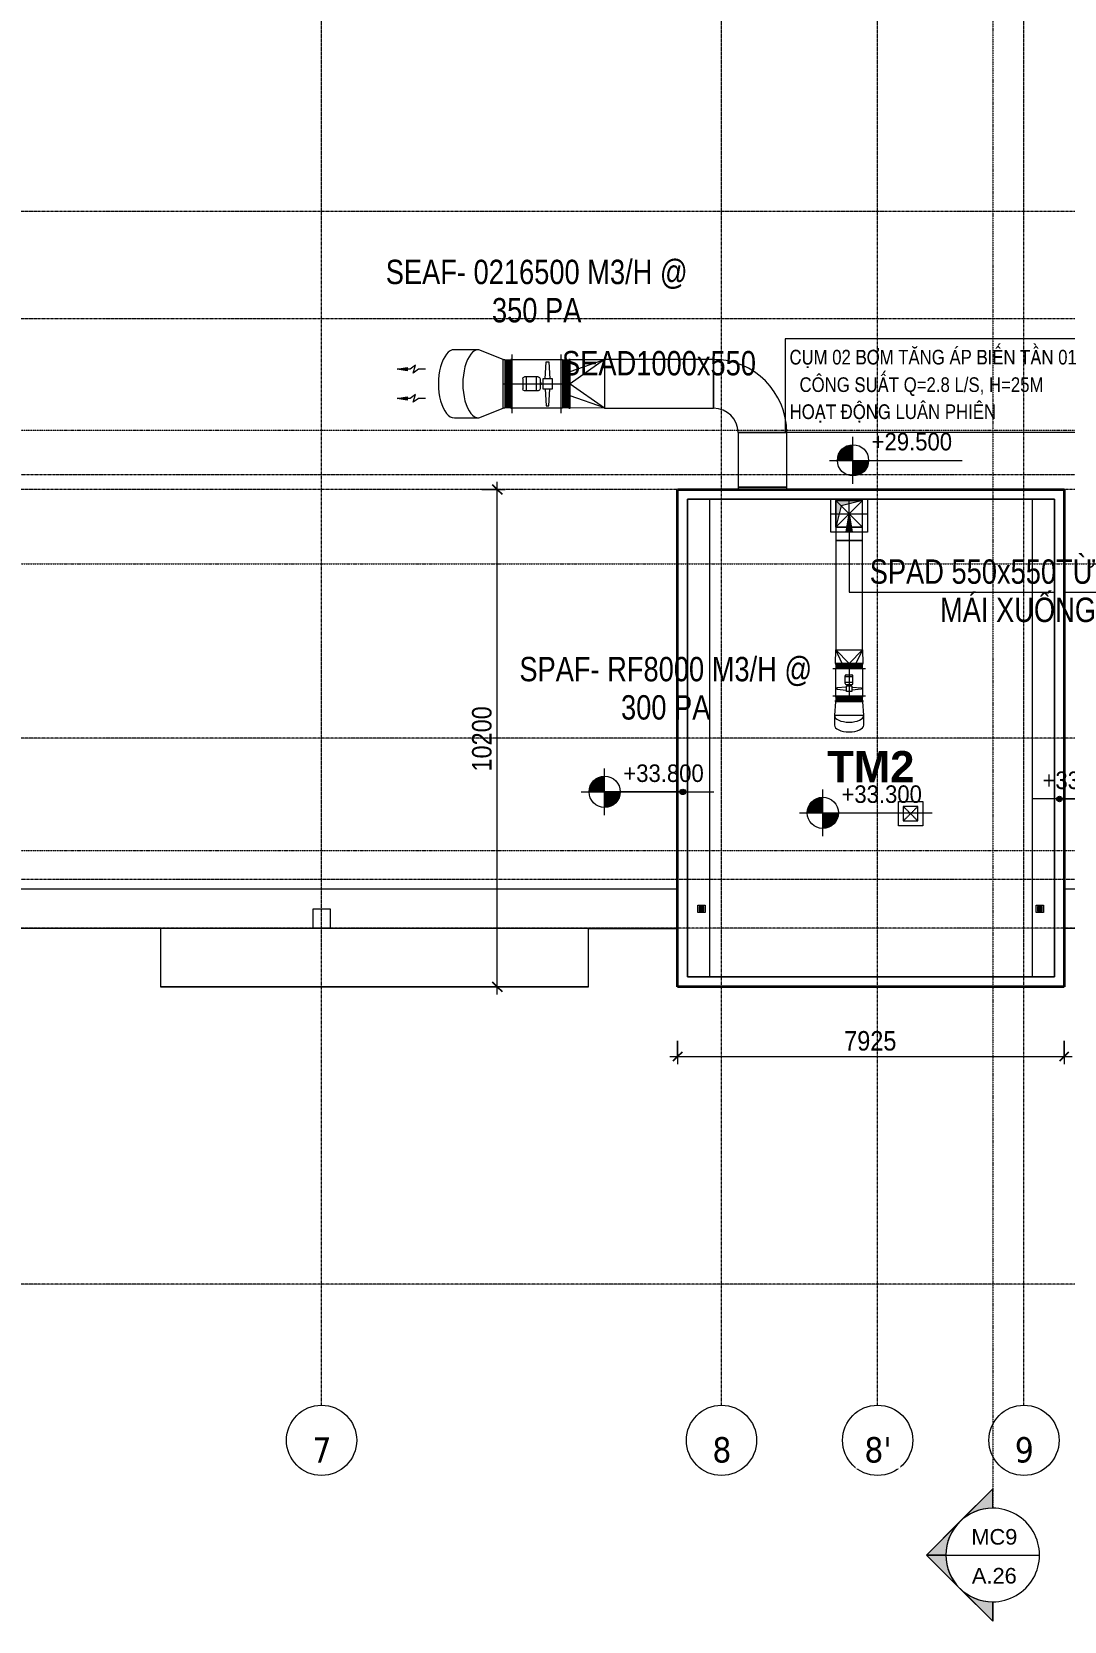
# Model space of a CAD drawing. Header units: millimetres. Extents: x 27447 to 239197, y -15958 to 82878.
# Drawn here: x 63212 to 84378, y 10322 to 42926 of the extents above; entities that cross this region are included whole.
import ezdxf

# ---------------------------------------------------------------- set-up
doc = ezdxf.new("R2010")
doc.units = ezdxf.units.MM
for name, pattern in [('Dash Dot 3_16_', [7.9375, 4.7625, -1.5875, 0, -1.5875]), ('Demolished', [7.14375, 4.7625, -2.38125]), ('Grid Line', [22.225, 12.7, -3.175, 3.175, -3.175]), ('IMPORT-CENTER', [2000, 1250, -250, 250, -250]), ('IMPORT-CENTER _3_', [10.16, 6.35, -1.27, 1.27, -1.27])]:
    doc.linetypes.add(name, pattern=pattern)
for name, color, linetype, lineweight in [('0-1', 7, 'Continuous', 5), ('A-ANNO-DIMS', 211, 'Continuous', 9), ('A-ANNO-DIMS-160', 211, 'Continuous', 9), ('A-DETL-DEMO', 6, 'Demolished', 9), ('A-DETL-MEDM', 33, 'Continuous', 18), ('A-DETL-WIDE', 214, 'Continuous', 35), ('A-FLOR', 192, 'Continuous', 9), ('A-FLOR-1', 7, 'Continuous', 9), ('A-WALL', 113, 'Continuous', 9), ('G-ANNO-DIMS', 111, 'Continuous', 9), ('G-ANNO-SYMB', 111, 'Continuous', 9), ('G-ANNO-SYMB-1', 111, 'Dash Dot 3_16_', 18), ('G-ANNO-TEXT-1', 7, 'Continuous', 9), ('G-IMPT', 8, 'Continuous', 9), ('G-IMPT-1', 8, 'IMPORT-CENTER _3_', 9), ('G-IMPT-2', 7, 'Continuous', 9), ('G-IMPT-3', 8, 'IMPORT-CENTER', 9), ('M-EQPM', 50, 'Continuous', 9), ('S-COLS-1', 7, 'Continuous', 9), ('S-GRID-1', 1, 'Grid Line', 9), ('S-GRID-IDEN', 1, 'Continuous', 9)]:
    doc.layers.add(name, color=color, linetype=linetype, lineweight=lineweight)
doc.styles.add('Arial', font='arial_0.ttf', dxfattribs={"width": 0.8, "height": 500})
doc.styles.add('Arial_2', font='arial_0.ttf', dxfattribs={"width": 0.9, "height": 360})
doc.styles.add('Arial_3', font='arial_0.ttf', dxfattribs={"height": 320})
doc.styles.add('Arial_B', font='arialbd_0.ttf', dxfattribs={"height": 640})
doc.styles.add('Tahoma_B', font='tahomabd_0.ttf', dxfattribs={"height": 520})
doc.styles.add('UTM Avo', font='UTM Avo.ttf', dxfattribs={"width": 0.9, "height": 400})
doc.styles.add('VNI-Helve-Condense', font='VHELVCN.TTF', dxfattribs={"height": 300})
doc.dimstyles.new('1_Dim_chi_tiet_2_5', dxfattribs={"dimscale": 304.8, "dimtxt": 399.720379, "dimasz": 0.629921, "dimexe": 0.524934, "dimexo": 0.0625, "dimgap": 0.052493, "dimtad": 1, "dimdec": 0, "dimrnd": 5, "dimzin": 0, "dimdsep": 46, "dimtxsty": 'UTM Avo', "dimblk1": 'OBLIQUE', "dimblk2": 'OBLIQUE', "dimsah": 1, "dimcen": 0.09, "dimdle": 0.524934, "dimazin": 0, "dimtfac": 1, "dimtdec": 4, "dimtix": 1, "dimtmove": 0, "dimatfit": 3, "dimfxl": 1.049869, "dimfxlon": 1, "dimtvp": 1, "dimtolj": 1, "dimtzin": 0, "dimarcsym": 2})

# ---------------------------------------------------------------- blocks, each defined once
blk = doc.blocks.new('NCV_TKTC_KET CAU_rvt-1-TKCS_MB TẦNG MÁI')
at = {"layer": 'A-FLOR-1'}
for p, q in [((76453, 25337), (44003, 25337)), ((116903, 25337), (84378, 25337)), ((44803, 24537), (76453, 24537)), ((84378, 24537), (116103, 24537))]:
    blk.add_line(p, q, dxfattribs=at)
at = {"layer": 'S-COLS-1'}
for p, q in [((68978, 24937), (69328, 24937)), ((68978, 24737), (68978, 24937)), ((69328, 24937), (69328, 24737)), ((68978, 24537), (68978, 24737)), ((69328, 24537), (68978, 24537)), ((68978, 24537), (68978, 24537)), ((69328, 24737), (69328, 24537)), ((69328, 24537), (69328, 24537))]:
    blk.add_line(p, q, dxfattribs=at)
blk = doc.blocks.new('THU NUOC - THU NUOC-1275255-TKCS_MB TẦNG MÁI')
at = {"layer": 'M-EQPM'}
for p, q in [((-66, -71), (-66, 79)), ((-66, 79), (84, 79)), ((59, 54), (-41, 54)), ((-41, 54), (-41, -46)), ((-23, 20), (41, 20)), ((41, 14), (-23, 14)), ((-23, 7), (1, 7)), ((1, 1), (-23, 1)), ((-11, 32), (28, 32)), ((28, 26), (-11, 26)), ((-1, 44), (19, 44)), ((19, 38), (-1, 38)), ((1, 7), (1, 1)), ((17, 1), (17, 7)), ((17, 7), (41, 7)), ((41, 1), (17, 1)), ((59, -46), (59, 54)), ((84, 79), (84, -71)), ((84, -71), (-66, -71)), ((-41, -46), (59, -46)), ((-23, -5), (41, -5)), ((41, -11), (-23, -11)), ((-11, -17), (28, -17)), ((28, -23), (-11, -23)), ((-1, -30), (19, -30)), ((19, -36), (-1, -36))]:
    blk.add_line(p, q, dxfattribs=at)
for centre, radius, start, end in [((9, 4), 45, 0, 180), ((9, 4), 45, 360, 180), ((9, 4), 45, 180, 0), ((9, 4), 45, 180, 360), ((-23, 17), 3, 90, 270), ((-23, 4), 3, 90, 270), ((-11, 29), 3, 90, 270), ((-1, 41), 3, 90, 270), ((19, 41), 3, 270, 90), ((28, 29), 3, 270, 90), ((41, 17), 3, 270, 90), ((41, 4), 3, 270, 90), ((-23, -8), 3, 90, 270), ((-11, -20), 3, 90, 270), ((-1, -33), 3, 90, 270), ((19, -33), 3, 270, 90), ((28, -20), 3, 270, 90), ((41, -8), 3, 270, 90)]:
    blk.add_arc(centre, radius, start, end, dxfattribs=at)
blk = doc.blocks.new('TKTC_XREF_260130_MB TUM MAI - TKTC_XREF_260130_MB TUM MAI_dwg_$H550x550-4167683-TKCS_MB TẦNG MÁI')
at = {"layer": 'G-IMPT'}
blk.add_hatch(color=256, dxfattribs=at).paths.add_polyline_path([(-275, -273), (-273, 275), (275, 275), (-165, 165), (-275, -273)])
for p, q in [((275, 275), (-275, 275)), ((-275, -273), (-273, 275)), ((-165, 165), (-275, -273)), ((-273, 275), (275, 275)), ((275, 275), (-165, 165)), ((-275, -273), (-275, -273))]:
    blk.add_line(p, q, dxfattribs=at)
at = {"layer": 'G-IMPT-1'}
for p, q in [((-275, 0), (275, 0)), ((0, -273), (0, 277))]:
    blk.add_line(p, q, dxfattribs=at)
blk = doc.blocks.new('TKTC_XREF_260130_MB TUM MAI - TKTC_XREF_260130_MB TUM MAI_dwg_A$Ced4233ca-4167688-TKCS_MB TẦNG MÁI')
blk.add_blockref('TKTC_XREF_260130_MB TUM MAI - TKTC_XREF_260130_MB TUM MAI_dwg_$H550x550-4167683-TKCS_MB TẦNG MÁI', (-47285, 15803))
blk = doc.blocks.new('TKTC_XREF_260130_MB TUM MAI - TKTC_XREF_260130_MB TUM MAI_dwg-4167669-TKCS_MB TẦNG MÁI')
at = {"layer": 'G-IMPT'}
blk.add_line((-126049, -837832), (-119424, -837832), dxfattribs=at)
at = {"layer": 'G-IMPT', "flags": 128}
blk.add_lwpolyline([(-158349, -836633), (-153699, -836633), (-153699, -837832), (-150224, -837832), (-150224, -836632), (-145499, -836632), (-145499, -837832), (-142024, -837832), (-142024, -836632), (-137299, -836632), (-137299, -837832), (-128524, -837832), (-128524, -836633), (-126699, -836633)], dxfattribs=at)
blk.add_blockref('TKTC_XREF_260130_MB TUM MAI - TKTC_XREF_260130_MB TUM MAI_dwg_A$Ced4233ca-4167688-TKCS_MB TẦNG MÁI', (-75899, -843934))
blk = doc.blocks.new('TKTC_XREF_260130_MB TUM MAI - TKTC_XREF_251221_MB TUM MAI-2041484-TKCS_MB TẦNG MÁI')
blk.add_blockref('TKTC_XREF_260130_MB TUM MAI - TKTC_XREF_260130_MB TUM MAI_dwg-4167669-TKCS_MB TẦNG MÁI', (169499, 843934))
blk = doc.blocks.new('TKTC_QUAT HUT KHOI_260130 - TKTC_QUAT HUT KHOI_260130_dwg_A$C93a11253-flat-1-4168559-TKCS_MB TẦNG MÁI')
at = {"layer": 'G-IMPT'}
for p, q in [((0, -694), (0, 706)), ((-600, 506), (600, 506)), ((500, 637), (-500, 637)), ((500, 612), (-500, 612)), ((500, 587), (-500, 587)), ((500, 562), (-500, 562)), ((-500, 506), (-500, -494)), ((500, -494), (500, 506)), ((-142, 37), (-142, -244)), ((-142, 0), (142, 0)), ((105, 75), (-105, 75)), ((-16, 104), (-16, 75)), ((16, 104), (16, 75)), ((142, 37), (142, -244)), ((-142, -206), (142, -206)), ((105, -281), (-105, -281)), ((-600, -494), (600, -494)), ((500, -551), (-500, -551)), ((500, -576), (-500, -576)), ((500, -601), (-500, -601)), ((500, -626), (-500, -626))]:
    blk.add_line(p, q, dxfattribs=at)
at = {"layer": 'G-IMPT', "flags": 128}
for points in [[(-500, 662), (-500, 693), (500, 693), (500, 662)], [(-500, 537), (-500, 506), (500, 506), (500, 537)], [(-100, 328), (100, 328), (100, 128), (-100, 128)], [(-500, -526), (-500, -494), (500, -494), (500, -526)], [(-500, -651), (-500, -682), (500, -682), (500, -651)]]:
    blk.add_lwpolyline(points, close=True, dxfattribs=at)
for points in [[(-100, 178), (-450, 203), (-450, 253), (-100, 278)], [(100, 178), (450, 203), (450, 253), (100, 278)]]:
    blk.add_lwpolyline(points, dxfattribs=at)
at = {"layer": 'G-IMPT'}
for centre, start, end in [((-105, 37), 90, 180), ((105, 37), 360, 90), ((-105, -244), 180, 270), ((105, -244), 270, 0)]:
    blk.add_arc(centre, 37.5, start, end, dxfattribs=at)
blk = doc.blocks.new('TKTC_QUAT HUT KHOI_260130 - TKTC_QUAT HUT KHOI_260130_dwg_M-FLOW-ARROW-4168562-TKCS_MB TẦNG MÁI')
at = {"layer": 'G-IMPT'}
blk.add_hatch(color=256, dxfattribs=at).paths.add_polyline_path([(70904, 35376), (70704, 35409), (70904, 35442)])
for p, q in [((70704, 35409), (70904, 35442)), ((70904, 35376), (70704, 35409)), ((70904, 35442), (70904, 35376))]:
    blk.add_line(p, q, dxfattribs=at)
at = {"layer": 'G-IMPT', "flags": 128}
blk.add_lwpolyline([(71281, 35409), (71137, 35409), (71031, 35329), (71077, 35489), (70971, 35409), (70704, 35409)], dxfattribs=at)
blk = doc.blocks.new('TKTC_QUAT HUT KHOI_260130 - TKTC_QUAT HUT KHOI_260130_dwg_M-FLOW-ARROW-4168563-TKCS_MB TẦNG MÁI')
at = {"layer": 'G-IMPT'}
blk.add_hatch(color=256, dxfattribs=at).paths.add_polyline_path([(70904, 35976), (70704, 36009), (70904, 36042)])
for p, q in [((70704, 36009), (70904, 36042)), ((70904, 35976), (70704, 36009)), ((70904, 36042), (70904, 35976))]:
    blk.add_line(p, q, dxfattribs=at)
at = {"layer": 'G-IMPT', "flags": 128}
blk.add_lwpolyline([(71281, 36009), (71137, 36009), (71031, 35929), (71077, 36089), (70971, 36009), (70704, 36009)], dxfattribs=at)
blk = doc.blocks.new('TKTC_QUAT HUT KHOI_260130 - TKTC_QUAT HUT KHOI_260130_dwg-4168555-TKCS_MB TẦNG MÁI')
at = {"layer": 'G-IMPT'}
blk.add_line((77690, 34709), (78690, 34709), dxfattribs=at)
at = {"layer": 'G-IMPT', "flags": 128}
for points in [[(71875, 35009), (72375, 35009), (72875, 35209), (72875, 36209), (72375, 36409), (71875, 36409)], [(77190, 36209), (74950, 36209), (74950, 35209), (77190, 35209), (77190, 36209), (77190, 35209)], [(78690, 33589), (78690, 34709), (77690, 34709), (77690, 33589), (77690, 33540)], [(78690, 33540), (78690, 33589), (77690, 33589), (78690, 33589)], [(65852, 24541), (65852, 23341), (74627, 23341), (74627, 24540), (76452, 24540)]]:
    blk.add_lwpolyline(points, dxfattribs=at)
blk.add_lwpolyline([(74950, 36209), (74950, 35216), (74250, 35209), (74250, 36209)], close=True, dxfattribs=at)
at = {"layer": 'G-IMPT'}
for radius in [1500, 500]:
    blk.add_arc((77190, 34709), radius, 0, 90, dxfattribs=at)
for centre in [(71875, 35709), (72375, 35709)]:
    blk.add_ellipse(centre, major_axis=(0, 700), ratio=0.467548, start_param=0, end_param=3.141593, dxfattribs=at)
at = {"layer": 'M-EQPM', "flags": 128}
blk.add_lwpolyline([(74250, 35959), (74950, 36209), (74250, 35709), (74950, 35216), (74250, 35459)], dxfattribs=at)
at = {"extrusion": (0, 0, -1), "zscale": -1, "rotation": 90.00000000000001}
blk.add_blockref('TKTC_QUAT HUT KHOI_260130 - TKTC_QUAT HUT KHOI_260130_dwg_A$C93a11253-flat-1-4168559-TKCS_MB TẦNG MÁI', (-73557, 35709), dxfattribs=at)
for name in ['TKTC_QUAT HUT KHOI_260130 - TKTC_QUAT HUT KHOI_260130_dwg_M-FLOW-ARROW-4168563-TKCS_MB TẦNG MÁI', 'TKTC_QUAT HUT KHOI_260130 - TKTC_QUAT HUT KHOI_260130_dwg_M-FLOW-ARROW-4168562-TKCS_MB TẦNG MÁI']:
    blk.add_blockref(name, (0, 0))
at = {"layer": 'G-IMPT-2', "char_height": 500, "attachment_point": 2, "line_spacing_factor": 0.941778, "style": 'Arial'}
for s, insert, width in [('SEAF- 0216500 M3/H @ 350 PA', (73562, 38254), 6758.14), ('SEAD1000x550', (76070, 36382), 2901.59)]:
    blk.add_mtext(s, dxfattribs=dict(at, insert=insert, width=width))
blk = doc.blocks.new('TKTC_QUAT HUT KHOI_260130 - TKTC_QUAT HUT KHOI_260130-2046036-TKCS_MB TẦNG MÁI')
blk.add_blockref('TKTC_QUAT HUT KHOI_260130 - TKTC_QUAT HUT KHOI_260130_dwg-4168555-TKCS_MB TẦNG MÁI', (-33652, -17239))
blk = doc.blocks.new('TKTC_BON NUOC MAI_260130 - TKTC_BON NUOC MAI_260130_dwg-3426650-TKCS_MB TẦNG MÁI')
at = {"layer": 'G-IMPT', "flags": 128}
blk.add_lwpolyline([(-124495, -826458), (-118073, -826458), (-118073, -824540), (-124495, -824540)], close=True, dxfattribs=at)
blk.add_lwpolyline([(-137299, -836634), (-137299, -837832), (-128524, -837832), (-128524, -836634)], dxfattribs=at)
at = {"layer": 'G-IMPT-2', "char_height": 300, "attachment_point": 1, "line_spacing_factor": 1.081022, "style": 'VNI-Helve-Condense'}
for s, insert, width, rotation in [('CUÏM 02 BÔM TAÊNG AÙP BIEÁN TAÀN 01', (-124405, -824769), 7495.73, 359.9987), ('COÂNG SUAÁT Q=2.8 L/S, H=25M', (-124200, -825333), 6220.74, 0.0013), ('HOAÏT ÑOÄNG LUAÂN PHIEÂN', (-124402, -825888), 5175.17, 0.0013)]:
    blk.add_mtext(s, dxfattribs=dict(at, insert=insert, width=width, rotation=rotation))
blk = doc.blocks.new('TKTC_BON NUOC MAI_260130 - TKTC_BON NUOC MAI_260130-2047084-TKCS_MB TẦNG MÁI')
blk.add_blockref('TKTC_BON NUOC MAI_260130 - TKTC_BON NUOC MAI_260130_dwg-3426650-TKCS_MB TẦNG MÁI', (169499, 843934))
blk = doc.blocks.new('TKTC_QUAT HUT KHOI MAI_251221 - TKTC_QUAT HUT KHOI MAI_260130_dwg_$H550x550-3978452-TKCS_MB TẦNG MÁI')
at = {"layer": 'G-IMPT'}
blk.add_hatch(color=256, dxfattribs=at).paths.add_polyline_path([(-275, -275), (-275, 275), (275, 275), (-165, 165)])
for p, q in [((-275, -275), (-275, 275)), ((-275, 275), (275, 275)), ((-165, 165), (-275, -275)), ((275, 275), (-165, 165))]:
    blk.add_line(p, q, dxfattribs=at)
at = {"layer": 'G-IMPT', "flags": 128}
blk.add_lwpolyline([(-275, -275), (275, -275), (275, 275), (-275, 275)], close=True, dxfattribs=at)
at = {"layer": 'G-IMPT-3'}
for p, q in [((-385, 0), (385, 0)), ((0, -385), (0, 298))]:
    blk.add_line(p, q, dxfattribs=at)
blk = doc.blocks.new('TKTC_QUAT HUT KHOI MAI_251221 - TKTC_QUAT HUT KHOI MAI_260130_dwg_A$C93a11253-flat-1-3978453-TKCS_MB TẦNG MÁI')
at = {"layer": 'G-IMPT'}
for p, q in [((500, 637), (-500, 637)), ((500, 612), (-500, 612)), ((500, 587), (-500, 587)), ((0, -694), (0, 706)), ((-600, 506), (600, 506)), ((500, 562), (-500, 562)), ((-500, 506), (-500, -494)), ((-142, 37), (-142, -244)), ((-142, 0), (142, 0)), ((105, 75), (-105, 75)), ((-16, 104), (-16, 75)), ((16, 104), (16, 75)), ((142, 37), (142, -244)), ((500, -494), (500, 506)), ((-600, -494), (600, -494)), ((500, -551), (-500, -551)), ((500, -576), (-500, -576)), ((-142, -206), (142, -206)), ((105, -281), (-105, -281)), ((500, -601), (-500, -601)), ((500, -626), (-500, -626))]:
    blk.add_line(p, q, dxfattribs=at)
at = {"layer": 'G-IMPT', "flags": 128}
for points in [[(-500, 662), (-500, 693), (500, 693), (500, 662)], [(-500, 537), (-500, 506), (500, 506), (500, 537)], [(-100, 328), (100, 328), (100, 128), (-100, 128)], [(-500, -526), (-500, -494), (500, -494), (500, -526)], [(-500, -651), (-500, -682), (500, -682), (500, -651)]]:
    blk.add_lwpolyline(points, close=True, dxfattribs=at)
for points in [[(-100, 178), (-450, 203), (-450, 253), (-100, 278)], [(100, 178), (450, 203), (450, 253), (100, 278)]]:
    blk.add_lwpolyline(points, dxfattribs=at)
at = {"layer": 'G-IMPT'}
for centre, start, end in [((-105, 37), 90, 180), ((105, 37), 360, 90), ((-105, -244), 180, 270), ((105, -244), 270, 0)]:
    blk.add_arc(centre, 37.5, start, end, dxfattribs=at)
blk = doc.blocks.new('TKTC_QUAT HUT KHOI MAI_251221 - TKTC_QUAT HUT KHOI MAI_260130_dwg-3978451-TKCS_MB TẦNG MÁI')
at = {"layer": 'G-IMPT'}
blk.add_hatch(color=256, dxfattribs=at).paths.add_polyline_path([(79989, -77335), (80051, -76960), (80114, -77335)])
for p, q in [((79989, -77335), (80051, -76960)), ((80051, -76960), (80114, -77335)), ((80114, -77335), (79989, -77335)), ((84461, -78568), (85113, -78568)), ((80351, -81294), (80351, -81094))]:
    blk.add_line(p, q, dxfattribs=at)
at = {"layer": 'G-IMPT', "flags": 128}
for points in [[(79776, -77510), (79776, -79750), (80326, -79750), (80326, -77510), (80326, -76685), (79776, -76685), (79776, -77510), (80326, -77510)], [(79776, -79750), (80326, -79750), (80331, -80030), (79771, -80030)]]:
    blk.add_lwpolyline(points, close=True, dxfattribs=at)
for points in [[(80051, -76960), (80051, -78568), (84261, -78568)], [(79751, -81094), (80351, -81094), (80331, -80814), (79771, -80814), (79751, -81094), (79751, -81294)]]:
    blk.add_lwpolyline(points, dxfattribs=at)
at = {"layer": 'G-IMPT'}
for centre in [(80051, -81094), (80051, -81294)]:
    blk.add_ellipse(centre, major_axis=(300, 0), ratio=0.4696, start_param=3.141593, end_param=6.283185, dxfattribs=at)
at = {"layer": 'M-EQPM', "flags": 128}
for points in [[(80326, -76685), (79776, -77235), (80326, -77235), (79776, -76685)], [(79911, -80030), (79776, -79750), (80051, -80030), (80326, -79750), (80191, -80030)]]:
    blk.add_lwpolyline(points, dxfattribs=at)
blk.add_blockref('TKTC_QUAT HUT KHOI MAI_251221 - TKTC_QUAT HUT KHOI MAI_260130_dwg_$H550x550-3978452-TKCS_MB TẦNG MÁI', (80051, -76960))
at = {"xscale": 0.5599999999999999, "yscale": 0.5599999999999999, "zscale": 0.5599999999999999, "rotation": 179.9999757462156}
blk.add_blockref('TKTC_QUAT HUT KHOI MAI_251221 - TKTC_QUAT HUT KHOI MAI_260130_dwg_A$C93a11253-flat-1-3978453-TKCS_MB TẦNG MÁI', (80051, -80419), dxfattribs=at)
at = {"layer": 'G-IMPT-2', "char_height": 500, "line_spacing_factor": 0.941778, "style": 'Arial'}
for s, insert, width, attachment_point in [('SPAD 550x550T\\fArial|b0|i0|c254|p34|;\\W.8;Ừ MÁI XUỐNG', (85113, -77895), 4933.93, 3), ('SPAF- RF8000 M3/H @ 300 PA', (76292, -79896), 6390.85, 2)]:
    blk.add_mtext(s, dxfattribs=dict(at, insert=insert, width=width, attachment_point=attachment_point))
blk = doc.blocks.new('TKTC_QUAT HUT KHOI MAI_251221 - TKTC_QUAT HUT KHOI MAI_251221-2049032-TKCS_MB TẦNG MÁI')
blk.add_blockref('TKTC_QUAT HUT KHOI MAI_251221 - TKTC_QUAT HUT KHOI MAI_260130_dwg-3978451-TKCS_MB TẦNG MÁI', (-79776, 76685))
blk = doc.blocks.new('Grid - M_Grid Head - Circle-353313-TKCS_MB TẦNG MÁI')
at = {"layer": 'S-GRID-IDEN'}
blk.add_circle((0, 0), 4.5, dxfattribs=at)
blk = doc.blocks.new('Spot Elevations - M_Spot Elevation - Target Filled-350595-TKCS_MB TẦNG MÁI')
at = {"layer": 'G-ANNO-DIMS'}
h = blk.add_hatch(color=256, dxfattribs=at)
edge = h.paths.add_edge_path()
edge.add_line((0, 0), (-2, 0))
edge.add_arc((0, 0), 2, 90, 180, ccw=False)
edge.add_line((0, 2), (0, 0))
h = blk.add_hatch(color=256, dxfattribs=at)
edge = h.paths.add_edge_path()
edge.add_line((0, 0), (2, 0))
edge.add_arc((0, 0), 2, 270, 360, ccw=False)
edge.add_line((0, -2), (0, 0))
for p, q in [((0, -3), (0, 3)), ((-3, 0), (14, 0))]:
    blk.add_line(p, q, dxfattribs=at)
blk.add_circle((0, 0), 2, dxfattribs=at)
blk = doc.blocks.new('Section - M_Section Head - Filled-352373-TKCS_MB TẦNG MÁI')
at = {"layer": 'G-ANNO-SYMB'}
h = blk.add_hatch(color=256, dxfattribs=at)
edge = h.paths.add_edge_path()
edge.add_line((-6, 8.49), (-6, 6))
edge.add_arc((-6, 0), 6, 90, 135)
edge.add_line((-10.24, 4.24), (-6, 8.49))
h = blk.add_hatch(color=256, dxfattribs=at)
edge = h.paths.add_edge_path()
edge.add_line((-6, 8.49), (-1.76, 4.24))
edge.add_arc((-6, 0), 6, 45, 90)
edge.add_line((-6, 6), (-6, 8.49))
h = blk.add_hatch(color=256, dxfattribs=at)
edge = h.paths.add_edge_path()
edge.add_line((-14.49, 0), (-10.24, 4.24))
edge.add_arc((-6, 0), 6, 135, 180)
edge.add_line((-12, 0), (-14.49, 0))
h = blk.add_hatch(color=256, dxfattribs=at)
edge = h.paths.add_edge_path()
edge.add_line((2.49, 0), (0, 0))
edge.add_arc((-6, 0), 6, 360, 405)
edge.add_line((-1.76, 4.24), (2.49, 0))
for p, q in [((-6, 8.49), (-14.49, 0)), ((-6, 8.49), (-10.24, 4.24)), ((-6, 8.49), (2.49, 0)), ((-6, 6), (-6, 8.49)), ((-6, 8.49), (-6, 6)), ((-1.76, 4.24), (-6, 8.49)), ((-10.24, 4.24), (-14.49, 0)), ((2.49, 0), (-1.76, 4.24)), ((-14.49, 0), (-12, 0)), ((0, 0), (2.49, 0)), ((-12, 0), (-14.49, 0)), ((0, 0), (2.49, 0))]:
    blk.add_line(p, q, dxfattribs=at)
for start, end in [(360, 180), (135, 180), (90, 135), (45, 90), (360, 45), (180, 360)]:
    blk.add_arc((-6, 0), 6, start, end, dxfattribs=at)
blk = doc.blocks.new('DIMBLOCK40-TKCS_MB TẦNG MÁI')
at = {"layer": 'A-ANNO-DIMS-160'}
for p, q in [((76453, 22228), (76453, 21748)), ((76453, 21908), (76453, 22228)), ((84378, 22228), (84378, 21748)), ((84378, 21908), (84378, 22228)), ((76293, 21908), (84538, 21908))]:
    blk.add_line(p, q, dxfattribs=at)
at = {"layer": 'A-ANNO-DIMS-160', "lineweight": 25}
for p, q in [((76453, 21908), (76357, 21812)), ((76453, 21908), (76549, 22004)), ((84378, 21908), (84282, 21812)), ((84378, 21908), (84474, 22004))]:
    blk.add_line(p, q, dxfattribs=at)
at = {"layer": 'A-ANNO-DIMS-160', "color": 0, "insert": (79867, 22428), "char_height": 400, "width": 1314.64, "attachment_point": 1, "line_spacing_factor": 1.110334, "style": 'UTM Avo'}
blk.add_mtext('7925', dxfattribs=at)
blk = doc.blocks.new('_Oblique')
at = {"color": 0, "linetype": 'ByBlock', "lineweight": -2}
blk.add_line((-0.5, -0.5), (0.5, 0.5), dxfattribs=at)
blk = doc.blocks.new('DIMBLOCK41-TKCS_MB TẦNG MÁI')
at = {"layer": 'A-ANNO-DIMS-160', "lineweight": 25}
for p, q in [((72756, 33537), (72660, 33633)), ((72756, 33537), (72852, 33441)), ((72756, 23337), (72660, 23433)), ((72756, 23337), (72852, 23241))]:
    blk.add_line(p, q, dxfattribs=at)
at = {"layer": 'A-ANNO-DIMS-160'}
for p, q in [((72756, 23177), (72756, 33697)), ((72436, 33537), (72916, 33537)), ((72756, 33537), (72436, 33537)), ((73076, 23337), (72596, 23337)), ((72756, 23337), (73076, 23337))]:
    blk.add_line(p, q, dxfattribs=at)
at = {"layer": 'A-ANNO-DIMS-160', "color": 0, "insert": (72237, 27752), "char_height": 400, "width": 1643.29, "attachment_point": 1, "rotation": 90, "line_spacing_factor": 1.110334, "style": 'UTM Avo'}
blk.add_mtext('10200', dxfattribs=at)

msp = doc.modelspace()

# ---------------------------------------------------------------- hatches: boundary and pattern name
at = {"layer": 'G-ANNO-DIMS'}
h = msp.add_hatch(color=256, dxfattribs=at)
edge = h.paths.add_edge_path()
edge.add_arc((76559, 27333.5), 56, 0, 360)
h = msp.add_hatch(color=256, dxfattribs=at)
edge = h.paths.add_edge_path()
edge.add_arc((84280.8, 27188.8), 56, 0, 360)

# ---------------------------------------------------------------- linework, layer by layer
at = {"layer": 'A-DETL-DEMO'}
for p, q in [((81377.6, 26737.4), (81077.6, 27037.4)), ((81377.6, 27037.4), (81077.6, 26737.4))]:
    msp.add_line(p, q, dxfattribs=at)
at = {"layer": 'A-DETL-MEDM'}
for p, q in [((76652.6, 33336.9), (84177.6, 33336.9)), ((76652.6, 23537.4), (76652.6, 33336.9)), ((84177.6, 33336.9), (84177.6, 23537.4)), ((84177.6, 23537.4), (76652.6, 23537.4))]:
    msp.add_line(p, q, dxfattribs=at)
at = {"layer": 'A-DETL-WIDE'}
for p, q in [((76452.6, 33536.9), (84377.6, 33536.9)), ((76452.6, 23337.4), (76452.6, 33536.9)), ((84377.6, 33536.9), (84377.6, 23337.4)), ((84377.6, 23337.4), (76452.6, 23337.4))]:
    msp.add_line(p, q, dxfattribs=at)
at = {"layer": 'A-FLOR'}
for p, q in [((77102.6, 33336.9), (77102.6, 23537.4)), ((79692.5, 33313.8), (80242.5, 33313.8)), ((83727.6, 23537.4), (83727.6, 33336.9)), ((80242.5, 32763.8), (79692.5, 32763.8))]:
    msp.add_line(p, q, dxfattribs=at)
at = {"layer": 'A-WALL'}
for p, q in [((76452.6, 33536.9), (84377.6, 33536.9)), ((76452.6, 23337.4), (76452.6, 33536.9)), ((84177.6, 33336.9), (76652.6, 33336.9)), ((76652.6, 33336.9), (76652.6, 23537.4)), ((79592.5, 32663.8), (79592.5, 33336.9)), ((79692.5, 33336.9), (79692.5, 32763.8)), ((80242.5, 32763.8), (80242.5, 33336.9)), ((80342.5, 33336.9), (80342.5, 32663.8)), ((84177.6, 23537.4), (84177.6, 33336.9)), ((84377.6, 33536.9), (84377.6, 23337.4)), ((80342.5, 32663.8), (79592.5, 32663.8)), ((80977.6, 26637.4), (80977.6, 27137.4)), ((80977.6, 27137.4), (81477.6, 27137.4)), ((81477.6, 27137.4), (81477.6, 26637.4)), ((81077.6, 27037.4), (81077.6, 26737.4)), ((81377.6, 27037.4), (81077.6, 27037.4)), ((81077.6, 26737.4), (81377.6, 26737.4)), ((81377.6, 26737.4), (81377.6, 27037.4)), ((81477.6, 26637.4), (80977.6, 26637.4)), ((76652.6, 23537.4), (84177.6, 23537.4)), ((84377.6, 23337.4), (76452.6, 23337.4))]:
    msp.add_line(p, q, dxfattribs=at)
at = {"layer": 'G-ANNO-DIMS'}
for p, q in [((76559, 27333.5), (74956.6, 27333.5)), ((84280.8, 27188.8), (84689, 27188.8))]:
    msp.add_line(p, q, dxfattribs=at)
for centre in [(76559, 27333.5), (84280.8, 27188.8)]:
    msp.add_circle(centre, 56, dxfattribs=at)
at = {"layer": 'G-ANNO-SYMB'}
msp.add_line((81951.3, 11680), (83871.3, 11680), dxfattribs=at)
at = {"layer": 'G-ANNO-SYMB-1'}
for p, q in [((82911.3, 82496.5), (82911.3, 12640)), ((27827.8, 34751.5), (134582.2, 34751.5)), ((27827.8, 32011.5), (134582.2, 32011.5)), ((27827.8, 26135.3), (134582.2, 26135.3))]:
    msp.add_line(p, q, dxfattribs=at)
at = {"layer": 'S-GRID-1'}
for p, q in [((69152.6, 18752.8), (69152.6, 76561)), ((77352.6, 18752.8), (77352.6, 76561)), ((80552.6, 18752.8), (80552.6, 76561)), ((83552.6, 18752.8), (83552.6, 76561)), ((128199.4, 39236.9), (33991.1, 39236.9)), ((128199.4, 37036.9), (33991.1, 37036.9)), ((126167.4, 33836.9), (36023.1, 33836.9)), ((128199.4, 33536.9), (33991.1, 33536.9)), ((128199.4, 28436.9), (33991.1, 28436.9)), ((126167.4, 25536.9), (36023.1, 25536.9)), ((128199.4, 24536.9), (33991.1, 24536.9)), ((69152.6, 14752.8), (69152.6, 18752.8)), ((77352.6, 14752.8), (77352.6, 18752.8)), ((80552.6, 14752.8), (80552.6, 18752.8)), ((83552.6, 14752.8), (83552.6, 18752.8)), ((128199.4, 17236.9), (33991.1, 17236.9))]:
    msp.add_line(p, q, dxfattribs=at)

# ---------------------------------------------------------------- block references
at = {"layer": '0-1'}
msp.add_blockref('NCV_TKTC_KET CAU_rvt-1-TKCS_MB TẦNG MÁI', (0, 0), dxfattribs=at)
at = {"layer": 'G-ANNO-DIMS', "xscale": 159.9999999999999, "yscale": 159.9999999999999, "zscale": 159.9999999999999}
for p in [(80047.1, 34135), (74956.6, 27333.5), (79428.7, 26903.8)]:
    msp.add_blockref('Spot Elevations - M_Spot Elevation - Target Filled-350595-TKCS_MB TẦNG MÁI', p, dxfattribs=at)
at = {"layer": 'G-ANNO-DIMS', "extrusion": (0, 0, -1), "xscale": 159.9999999999999, "yscale": 159.9999999999999, "zscale": 159.9999999999999}
msp.add_blockref('Spot Elevations - M_Spot Elevation - Target Filled-350595-TKCS_MB TẦNG MÁI', (-85950.9, 27188.8), dxfattribs=at)
at = {"layer": 'G-ANNO-SYMB', "xscale": 159.9999999999999, "yscale": 159.9999999999999, "zscale": 159.9999999999999, "rotation": 89.99999999999947}
msp.add_blockref('Section - M_Section Head - Filled-352373-TKCS_MB TẦNG MÁI', (82911.3, 12640), dxfattribs=at)
at = {"layer": 'M-EQPM'}
for name, p in [('TKTC_BON NUOC MAI_260130 - TKTC_BON NUOC MAI_260130-2047084-TKCS_MB TẦNG MÁI', (33652.6, 17236.9)), ('TKTC_QUAT HUT KHOI_260130 - TKTC_QUAT HUT KHOI_260130-2046036-TKCS_MB TẦNG MÁI', (33652.6, 17235.3)), ('TKTC_XREF_260130_MB TUM MAI - TKTC_XREF_251221_MB TUM MAI-2041484-TKCS_MB TẦNG MÁI', (33652.6, 17233.6)), ('TKTC_QUAT HUT KHOI MAI_251221 - TKTC_QUAT HUT KHOI MAI_251221-2049032-TKCS_MB TẦNG MÁI', (79692.5, 33313.8)), ('THU NUOC - THU NUOC-1275255-TKCS_MB TẦNG MÁI', (76933.8, 24932.5)), ('THU NUOC - THU NUOC-1275255-TKCS_MB TẦNG MÁI', (83868.8, 24932.5))]:
    msp.add_blockref(name, p, dxfattribs=at)
at = {"layer": 'S-GRID-IDEN', "xscale": 159.9999999999999, "yscale": 159.9999999999999, "zscale": 159.9999999999999}
for p in [(69152.6, 14032.8), (77352.6, 14032.8), (80552.6, 14032.8), (83552.6, 14032.8)]:
    msp.add_blockref('Grid - M_Grid Head - Circle-353313-TKCS_MB TẦNG MÁI', p, dxfattribs=at)

# ---------------------------------------------------------------- texts
at = {"layer": 'G-ANNO-DIMS', "char_height": 360, "width": 1961.298, "attachment_point": 1, "line_spacing_factor": 0.941778, "style": 'Arial_2'}
for s, insert in [('+29.500', (80429.9, 34699.3)), ('+33.800', (75339.4, 27897.8)), ('+33.800', (83933.7, 27753.1)), ('+33.300', (79811.5, 27468.1))]:
    msp.add_mtext(s, dxfattribs=dict(at, insert=insert))
at = {"layer": 'G-ANNO-SYMB', "char_height": 320, "attachment_point": 5, "line_spacing_factor": 0.936439, "style": 'Arial_3'}
for s, insert, width in [('\\pt2032,4064,6096,8128,10160,12192,14224,16256,18288,20320,22352,24384,26416,28448,30480,32512,34544,36576,38608,40640,42672,44704,46736,48768,50800,52832,54864,56896,58928,60960,62992,65024;MC9', (82945.3, 12051.2), 963.2), ('\\pt2032,4064,6096,8128,10160,12192,14224,16256,18288,20320,22352,24384,26416,28448,30480,32512,34544,36576,38608,40640,42672,44704,46736,48768,50800,52832,54864,56896,58928,60960,62992,65024;A.26', (82945.3, 11252.9), 952)]:
    msp.add_mtext(s, dxfattribs=dict(at, insert=insert, width=width))
at = {"layer": 'G-ANNO-TEXT-1', "insert": (80413.3, 27851.7), "char_height": 640, "width": 1894.4, "attachment_point": 5, "line_spacing_factor": 0.936439, "style": 'Arial_B'}
msp.add_mtext('\\pt2032,4064,6096,8128,10160,12192,14224,16256,18288,20320,22352,24384,26416,28448,30480,32512,34544,36576,38608,40640,42672,44704,46736,48768,50800,52832,54864,56896,58928,60960,62992,65024;TM2', dxfattribs=at)

# ---------------------------------------------------------------- dimensions: what is measured, and where the dimension line sits
at = {"layer": 'A-ANNO-DIMS'}
dim = msp.add_linear_dim(base=(72756.4837, 33536.936), p1=(73076.4837, 23337.3629), p2=(72436.4837, 33536.936), angle=90, dimstyle='1_Dim_chi_tiet_2_5', override={"dimpost": '<>', "dimfxl": 10219.632724}, dxfattribs=at)
dim.commit()
dim.dimension.update_dxf_attribs({"geometry": 'DIMBLOCK41-TKCS_MB TẦNG MÁI', "text_midpoint": (72533.4916, 28437.1494)})
dim = msp.add_linear_dim(base=(84377.6, 21908), p1=(76452.6, 22228), p2=(84377.6, 22228), dimstyle='1_Dim_chi_tiet_2_5', override={"dimpost": '<>', "dimfxl": 7925}, dxfattribs=at)
dim.commit()
dim.dimension.update_dxf_attribs({"geometry": 'DIMBLOCK40-TKCS_MB TẦNG MÁI', "text_midpoint": (80415.1, 22130.9)})

# ---------------------------------------------------------------- next in the draw order: texts
at = {"layer": 'S-GRID-IDEN', "char_height": 520, "attachment_point": 5, "line_spacing_factor": 0.996129, "style": 'Tahoma_B', "bg_fill": 3, "box_fill_scale": 1.25, "bg_fill_color": 256, "bg_fill_true_color": 13158600, "bg_fill_transparency": 0}
for s, insert, width in [('\\pt2031.9988,4063.9976,6096.0016,8128.0004,10159.9992,12191.998,14224.002,16256.0008,18287.9996,20319.9984,22352.0024,24384.0012,26416,28447.9988,30479.9976,32512.0016,34544.0004,36575.9992,38607.998,40640.002,42672.0008,44703.9996,46735.9984,48768.0024,50800.0012,52832,54863.9988,56895.9976,58928.0016,60960.0004,62991.9992,65023.998;7', (69160.1, 13833.1), 465.6), ('\\pt2031.9988,4063.9976,6096.0016,8128.0004,10159.9992,12191.998,14224.002,16256.0008,18287.9996,20319.9984,22352.0024,24384.0012,26416,28447.9988,30479.9976,32512.0016,34544.0004,36575.9992,38607.998,40640.002,42672.0008,44703.9996,46735.9984,48768.0024,50800.0012,52832,54863.9988,56895.9976,58928.0016,60960.0004,62991.9992,65023.998;8', (77360.1, 13833.1), 465.6), ("\\pt2031.9988,4063.9976,6096.0016,8128.0004,10159.9992,12191.998,14224.002,16256.0008,18287.9996,20319.9984,22352.0024,24384.0012,26416,28447.9988,30479.9976,32512.0016,34544.0004,36575.9992,38607.998,40640.002,42672.0008,44703.9996,46735.9984,48768.0024,50800.0012,52832,54863.9988,56895.9976,58928.0016,60960.0004,62991.9992,65023.998;8'", (80560.1, 13833.1), 656), ('\\pt2031.9988,4063.9976,6096.0016,8128.0004,10159.9992,12191.998,14224.002,16256.0008,18287.9996,20319.9984,22352.0024,24384.0012,26416,28447.9988,30479.9976,32512.0016,34544.0004,36575.9992,38607.998,40640.002,42672.0008,44703.9996,46735.9984,48768.0024,50800.0012,52832,54863.9988,56895.9976,58928.0016,60960.0004,62991.9992,65023.998;9', (83560.1, 13833.1), 465.6)]:
    msp.add_mtext(s, dxfattribs=dict(at, insert=insert, width=width))

doc.saveas('drawing.dxf')
